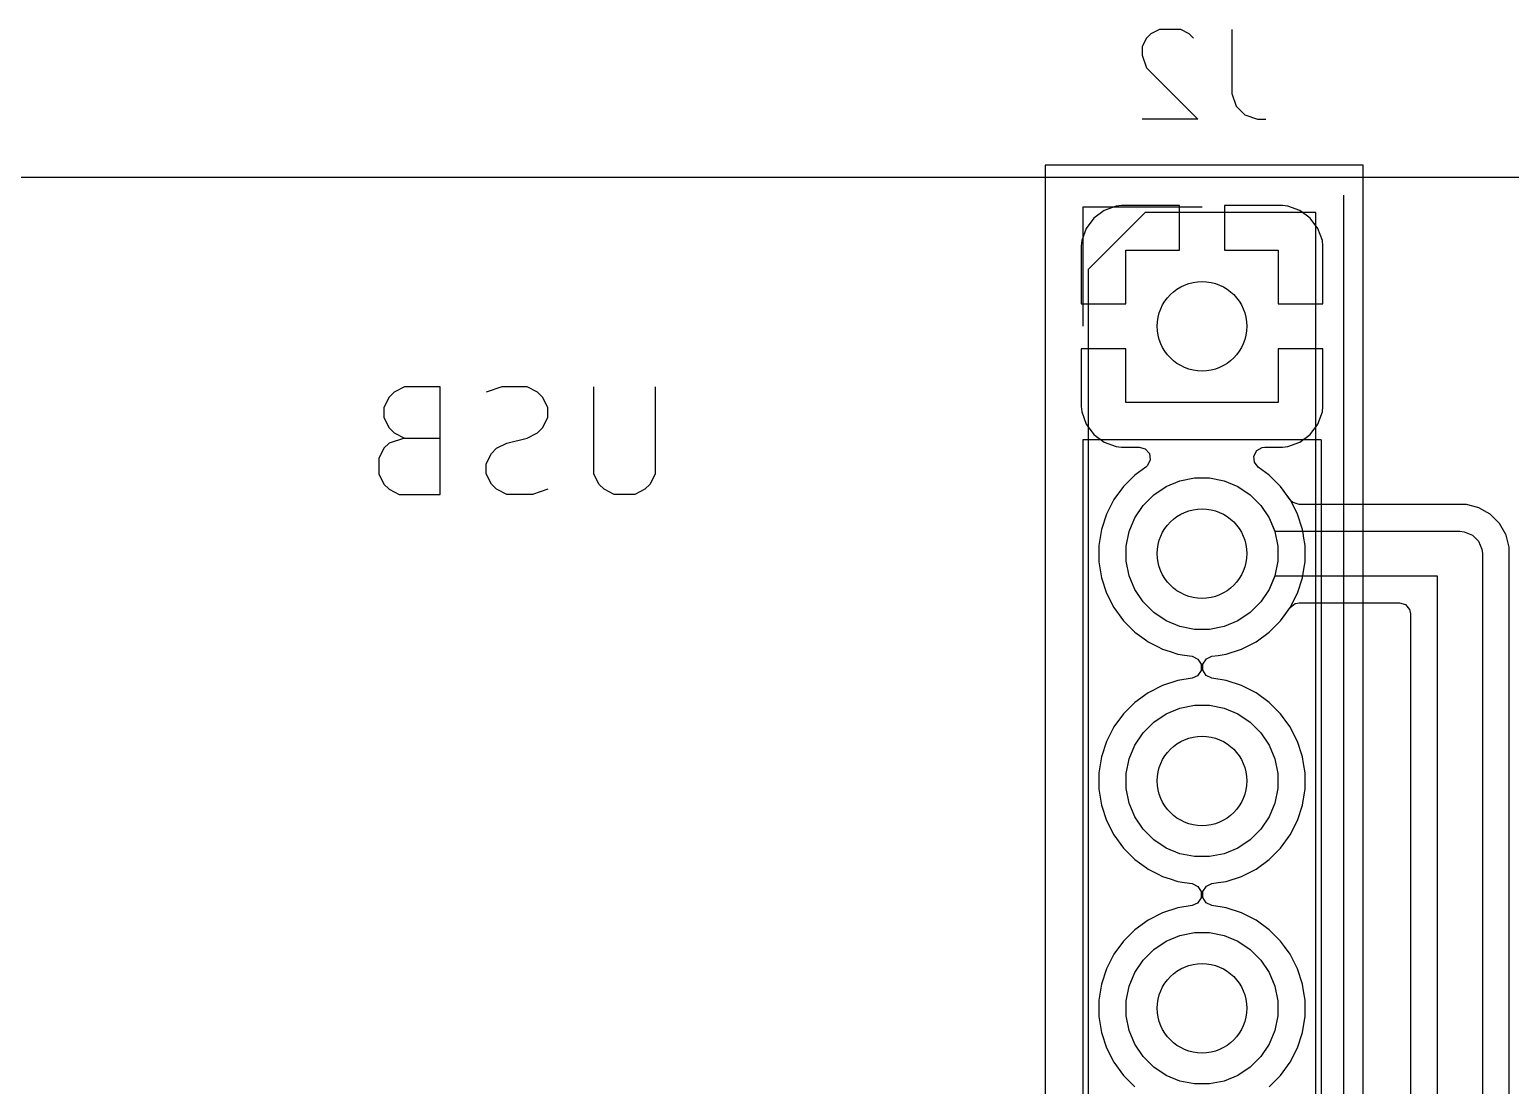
# Model space of a CAD drawing. Extents: x 0 to 96, y -64 to 1.6.
# Drawn here: x 42.53 to 59.06, y -10.15 to 1.65 of the extents above; entities that cross this region are included whole.
import ezdxf

# ---------------------------------------------------------------- set-up
doc = ezdxf.new("R2010")
doc.units = 0
for name, color, linetype in [('BLACK', 7, 'CONTINUOUS'), ('GRAY2', 8, 'CONTINUOUS'), ('LORANGE', 41, 'CONTINUOUS'), ('WHITE', 7, 'CONTINUOUS')]:
    doc.layers.add(name, color=color, linetype=linetype)

msp = doc.modelspace()

# ---------------------------------------------------------------- linework, layer by layer
at = {"layer": 'BLACK', "linetype": 'CONTINUOUS'}
for p, q in [((1.001527, 0), (94.998473, 0)), ((1.001527, 0), (94.998473, 0)), ((54.66262, -0.323403), (54.527913, -0.373645)), ((54.66262, -0.323403), (54.527913, -0.373645)), ((54.662627, -0.323401), (54.66262, -0.323403)), ((54.662627, -0.323401), (54.66262, -0.323403)), ((54.722155, -0.317), (54.662627, -0.323401)), ((54.722155, -0.317), (54.662627, -0.323401)), ((55.37, -0.317), (54.722155, -0.317)), ((55.37, -0.317), (54.722155, -0.317)), ((55.37, -0.817), (55.37, -0.317)), ((55.37, -0.817), (55.37, -0.317)), ((56.517844, -0.317), (55.87, -0.317)), ((55.87, -0.317), (55.87, -0.817)), ((56.517844, -0.317), (55.87, -0.317)), ((55.87, -0.317), (55.87, -0.817)), ((56.577372, -0.323401), (56.517844, -0.317)), ((56.577372, -0.323401), (56.517844, -0.317)), ((56.577379, -0.323403), (56.577372, -0.323401)), ((56.577379, -0.323403), (56.577372, -0.323401)), ((56.712086, -0.373645), (56.577379, -0.323403)), ((56.712086, -0.373645), (56.577379, -0.323403)), ((54.412809, -0.459812), (54.326649, -0.574906)), ((54.412809, -0.459812), (54.326649, -0.574906)), ((54.412812, -0.459809), (54.412809, -0.459812)), ((54.412812, -0.459809), (54.412809, -0.459812)), ((54.527906, -0.373649), (54.412812, -0.459809)), ((54.527906, -0.373649), (54.412812, -0.459809)), ((54.527913, -0.373645), (54.527906, -0.373649)), ((54.527913, -0.373645), (54.527906, -0.373649)), ((56.712093, -0.373649), (56.712086, -0.373645)), ((56.712093, -0.373649), (56.712086, -0.373645)), ((56.827187, -0.459809), (56.712093, -0.373649)), ((56.827187, -0.459809), (56.712093, -0.373649)), ((56.82719, -0.459812), (56.827187, -0.459809)), ((56.82719, -0.459812), (56.827187, -0.459809)), ((56.91335, -0.574906), (56.82719, -0.459812)), ((56.91335, -0.574906), (56.82719, -0.459812)), ((54.326645, -0.574913), (54.276403, -0.70962)), ((54.326645, -0.574913), (54.276403, -0.70962)), ((54.326649, -0.574906), (54.326645, -0.574913)), ((54.326649, -0.574906), (54.326645, -0.574913)), ((56.913354, -0.574913), (56.91335, -0.574906)), ((56.913354, -0.574913), (56.91335, -0.574906)), ((56.963596, -0.70962), (56.913354, -0.574913)), ((56.963596, -0.70962), (56.913354, -0.574913)), ((54.276401, -0.709627), (54.27, -0.769155)), ((54.276401, -0.709627), (54.27, -0.769155)), ((54.27, -0.769155), (54.27, -1.417)), ((54.27, -0.769155), (54.27, -1.417)), ((54.276403, -0.70962), (54.276401, -0.709627)), ((54.276403, -0.70962), (54.276401, -0.709627)), ((54.77, -1.417), (54.77, -0.817)), ((54.77, -0.817), (55.37, -0.817)), ((54.77, -1.417), (54.77, -0.817)), ((54.77, -0.817), (55.37, -0.817)), ((55.87, -0.817), (56.47, -0.817)), ((55.87, -0.817), (56.47, -0.817)), ((56.47, -0.817), (56.47, -1.417)), ((56.47, -0.817), (56.47, -1.417)), ((56.963598, -0.709627), (56.963596, -0.70962)), ((56.963598, -0.709627), (56.963596, -0.70962)), ((56.969999, -0.769155), (56.963598, -0.709627)), ((56.969999, -0.769155), (56.963598, -0.709627)), ((56.97, -0.769172), (56.969999, -0.769155)), ((56.97, -0.769172), (56.969999, -0.769155)), ((56.97, -1.417), (56.97, -0.769172)), ((56.97, -1.417), (56.97, -0.769172)), ((54.27, -1.417), (54.77, -1.417)), ((54.27, -1.417), (54.77, -1.417)), ((56.47, -1.417), (56.97, -1.417)), ((56.47, -1.417), (56.97, -1.417)), ((54.77, -1.917), (54.27, -1.917)), ((54.27, -1.917), (54.27, -2.564844)), ((54.77, -1.917), (54.27, -1.917)), ((54.27, -1.917), (54.27, -2.564844)), ((54.77, -2.517), (54.77, -1.917)), ((54.77, -2.517), (54.77, -1.917)), ((56.97, -1.917), (56.47, -1.917)), ((56.47, -1.917), (56.47, -2.517)), ((56.97, -1.917), (56.47, -1.917)), ((56.47, -1.917), (56.47, -2.517)), ((56.97, -2.564827), (56.97, -1.917)), ((56.97, -2.564827), (56.97, -1.917)), ((54.27, -2.564844), (54.276401, -2.624372)), ((54.27, -2.564844), (54.276401, -2.624372)), ((54.276401, -2.624372), (54.276403, -2.624379)), ((54.276401, -2.624372), (54.276403, -2.624379)), ((54.276403, -2.624379), (54.326645, -2.759086)), ((54.276403, -2.624379), (54.326645, -2.759086)), ((56.47, -2.517), (54.77, -2.517)), ((56.47, -2.517), (54.77, -2.517)), ((56.913354, -2.759086), (56.963596, -2.624379)), ((56.913354, -2.759086), (56.963596, -2.624379)), ((56.963596, -2.624379), (56.963598, -2.624372)), ((56.963596, -2.624379), (56.963598, -2.624372)), ((56.963598, -2.624372), (56.969999, -2.564844)), ((56.963598, -2.624372), (56.969999, -2.564844)), ((56.969999, -2.564844), (56.97, -2.564827)), ((56.969999, -2.564844), (56.97, -2.564827)), ((54.326645, -2.759086), (54.326649, -2.759093)), ((54.326645, -2.759086), (54.326649, -2.759093)), ((54.326649, -2.759093), (54.412809, -2.874187)), ((54.326649, -2.759093), (54.412809, -2.874187)), ((56.82719, -2.874187), (56.91335, -2.759093)), ((56.82719, -2.874187), (56.91335, -2.759093)), ((56.91335, -2.759093), (56.913354, -2.759086)), ((56.91335, -2.759093), (56.913354, -2.759086)), ((54.412809, -2.874187), (54.412812, -2.87419)), ((54.412809, -2.874187), (54.412812, -2.87419)), ((54.412812, -2.87419), (54.527906, -2.96035)), ((54.412812, -2.87419), (54.527906, -2.96035)), ((54.527906, -2.96035), (54.527913, -2.960354)), ((54.527906, -2.96035), (54.527913, -2.960354)), ((54.527913, -2.960354), (54.66262, -3.010596)), ((54.527913, -2.960354), (54.66262, -3.010596)), ((56.577379, -3.010596), (56.712086, -2.960354)), ((56.577379, -3.010596), (56.712086, -2.960354)), ((56.712086, -2.960354), (56.712093, -2.96035)), ((56.712086, -2.960354), (56.712093, -2.96035)), ((56.712093, -2.96035), (56.827187, -2.87419)), ((56.712093, -2.96035), (56.827187, -2.87419)), ((56.827187, -2.87419), (56.82719, -2.874187)), ((56.827187, -2.87419), (56.82719, -2.874187)), ((54.66262, -3.010596), (54.662627, -3.010598)), ((54.66262, -3.010596), (54.662627, -3.010598)), ((54.662627, -3.010598), (54.722155, -3.016999)), ((54.662627, -3.010598), (54.722155, -3.016999)), ((54.722155, -3.016999), (54.722172, -3.017)), ((54.722155, -3.016999), (54.722172, -3.017)), ((54.722172, -3.017), (54.918913, -3.017)), ((54.722172, -3.017), (54.918913, -3.017)), ((54.918913, -3.017), (54.985952, -3.036685)), ((54.918913, -3.017), (54.985952, -3.036685)), ((54.985952, -3.036685), (55.031707, -3.089489)), ((54.985952, -3.036685), (55.031707, -3.089489)), ((55.031707, -3.089489), (55.041651, -3.158647)), ((55.031707, -3.089489), (55.041651, -3.158647)), ((56.199557, -3.116375), (56.232162, -3.05458)), ((56.199557, -3.116375), (56.232162, -3.05458)), ((56.205536, -3.185989), (56.199557, -3.116375)), ((56.205536, -3.185989), (56.199557, -3.116375)), ((56.232162, -3.05458), (56.293001, -3.020223)), ((56.232162, -3.05458), (56.293001, -3.020223)), ((56.293001, -3.020223), (56.321087, -3.017)), ((56.293001, -3.020223), (56.321087, -3.017)), ((56.321087, -3.017), (56.517828, -3.017)), ((56.321087, -3.017), (56.517828, -3.017)), ((56.517828, -3.017), (56.517844, -3.016999)), ((56.517828, -3.017), (56.517844, -3.016999)), ((56.517844, -3.016999), (56.577372, -3.010598)), ((56.517844, -3.016999), (56.577372, -3.010598)), ((56.577372, -3.010598), (56.577379, -3.010596)), ((56.577372, -3.010598), (56.577379, -3.010596)), ((54.991798, -3.241318), (54.870504, -3.329441)), ((54.991798, -3.241318), (54.870504, -3.329441)), ((55.012626, -3.222203), (54.991798, -3.241318)), ((55.012626, -3.222203), (54.991798, -3.241318)), ((55.041651, -3.158647), (55.012626, -3.222203)), ((55.041651, -3.158647), (55.012626, -3.222203)), ((56.248202, -3.241318), (56.205536, -3.185989)), ((56.248202, -3.241318), (56.205536, -3.185989)), ((56.369495, -3.329441), (56.248202, -3.241318)), ((56.369495, -3.329441), (56.248202, -3.241318)), ((54.742441, -3.457505), (54.636006, -3.604002)), ((54.742441, -3.457505), (54.636006, -3.604002)), ((54.742445, -3.4575), (54.742441, -3.457505)), ((54.742445, -3.4575), (54.742441, -3.457505)), ((54.870504, -3.329441), (54.742445, -3.4575)), ((54.870504, -3.329441), (54.742445, -3.4575)), ((55.080766, -3.549941), (55.219313, -3.457367)), ((55.080766, -3.549941), (55.219313, -3.457367)), ((55.219313, -3.457367), (55.373258, -3.393601)), ((55.219313, -3.457367), (55.373258, -3.393601)), ((55.373258, -3.393601), (55.536685, -3.361093)), ((55.373258, -3.393601), (55.536685, -3.361093)), ((55.536685, -3.361093), (55.703315, -3.361093)), ((55.536685, -3.361093), (55.703315, -3.361093)), ((55.703315, -3.361093), (55.866742, -3.393601)), ((55.703315, -3.361093), (55.866742, -3.393601)), ((55.866742, -3.393601), (56.020687, -3.457367)), ((55.866742, -3.393601), (56.020687, -3.457367)), ((56.020687, -3.457367), (56.159234, -3.549941)), ((56.020687, -3.457367), (56.159234, -3.549941)), ((56.497554, -3.4575), (56.369495, -3.329441)), ((56.497554, -3.4575), (56.369495, -3.329441)), ((56.497558, -3.457505), (56.497554, -3.4575)), ((56.497558, -3.457505), (56.497554, -3.4575)), ((56.590396, -3.585287), (56.497558, -3.457505)), ((56.604999, -3.605385), (56.497558, -3.457505)), ((54.636006, -3.604002), (54.553788, -3.76536)), ((54.636006, -3.604002), (54.553788, -3.76536)), ((54.962941, -3.667766), (55.080766, -3.549941)), ((54.962941, -3.667766), (55.080766, -3.549941)), ((56.159234, -3.549941), (56.277059, -3.667766)), ((56.159234, -3.549941), (56.277059, -3.667766)), ((56.603996, -3.604006), (56.590396, -3.585287)), ((56.647192, -3.688782), (56.603996, -3.604006)), ((56.638278, -3.636815), (56.604999, -3.605385)), ((56.705317, -3.6565), (56.638278, -3.636815)), ((54.553787, -3.765363), (54.497829, -3.937589)), ((54.553787, -3.765363), (54.497829, -3.937589)), ((54.553788, -3.76536), (54.553787, -3.765363)), ((54.553788, -3.76536), (54.553787, -3.765363)), ((54.870367, -3.806313), (54.962941, -3.667766)), ((54.870367, -3.806313), (54.962941, -3.667766)), ((56.277059, -3.667766), (56.369633, -3.806313)), ((56.277059, -3.667766), (56.369633, -3.806313)), ((56.686211, -3.76536), (56.647192, -3.688782)), ((56.686211, -3.765361), (56.686211, -3.76536)), ((56.742171, -3.937591), (56.686211, -3.765361)), ((58.572472, -3.6565), (56.705317, -3.6565)), ((58.572475, -3.6565), (58.572472, -3.6565)), ((58.701006, -3.69094), (58.572475, -3.6565)), ((58.712489, -3.694017), (58.701006, -3.69094)), ((58.838011, -3.766488), (58.712488, -3.694017)), ((58.712488, -3.694017), (58.712489, -3.694017)), ((58.838013, -3.76649), (58.838011, -3.766488)), ((58.838015, -3.766491), (58.838013, -3.76649)), ((58.940509, -3.868985), (58.838015, -3.766491)), ((54.497829, -3.937589), (54.4695, -4.116448)), ((54.497829, -3.937589), (54.4695, -4.116448)), ((54.774093, -4.123685), (54.806601, -3.960258)), ((54.774093, -4.123685), (54.806601, -3.960258)), ((54.806601, -3.960258), (54.870367, -3.806313)), ((54.806601, -3.960258), (54.870367, -3.806313)), ((56.369633, -3.806313), (56.433399, -3.960258)), ((56.369633, -3.806313), (56.432049, -3.957)), ((56.432049, -3.957), (58.5, -3.957)), ((56.433399, -3.960258), (56.465907, -4.123685)), ((56.752056, -4), (56.742171, -3.937591)), ((58.5, -3.957), (58.548773, -3.961804)), ((58.548773, -3.961804), (58.638893, -3.999133)), ((59.012984, -3.994515), (58.940509, -3.868985)), ((54.4695, -4.116448), (54.4695, -4.297551)), ((54.4695, -4.116448), (54.4695, -4.297551)), ((54.774093, -4.290315), (54.774093, -4.123685)), ((54.774093, -4.290315), (54.774093, -4.123685)), ((56.465907, -4.123685), (56.465907, -4.290315)), ((56.754163, -4.013306), (56.752056, -4)), ((56.754163, -4.013307), (56.754163, -4.013306)), ((56.7705, -4.116449), (56.754163, -4.013307)), ((56.7705, -4.297551), (56.7705, -4.116449)), ((58.638893, -3.999133), (58.707867, -4.068107)), ((58.707867, -4.068107), (58.745196, -4.158227)), ((59.014454, -4), (59.012984, -3.994515)), ((59.0505, -4.134525), (59.014454, -4)), ((54.4695, -4.297551), (54.497829, -4.47641)), ((54.4695, -4.297551), (54.497829, -4.47641)), ((54.806601, -4.453742), (54.774093, -4.290315)), ((54.806601, -4.453742), (54.774093, -4.290315)), ((56.465907, -4.290315), (56.433399, -4.453742)), ((56.757373, -4.380426), (56.7705, -4.297551)), ((58.745196, -4.158227), (58.75, -4.207)), ((58.75, -4.207), (58.75, -40.6)), ((59.0505, -32), (59.0505, -4.134525)), ((54.870367, -4.607687), (54.806601, -4.453742)), ((54.870367, -4.607687), (54.806601, -4.453742)), ((56.433399, -4.453742), (56.369633, -4.607687)), ((56.432049, -4.457), (56.369633, -4.607687)), ((58.25, -4.457), (56.432049, -4.457)), ((56.742171, -4.476409), (56.757373, -4.380426)), ((58.25, -40.35), (58.25, -4.457)), ((54.497829, -4.47641), (54.553787, -4.648636)), ((54.497829, -4.47641), (54.553787, -4.648636)), ((54.962941, -4.746234), (54.870367, -4.607687)), ((54.962941, -4.746234), (54.870367, -4.607687)), ((56.369633, -4.607687), (56.277059, -4.746234)), ((56.369633, -4.607687), (56.277059, -4.746234)), ((56.686211, -4.648639), (56.742171, -4.476409)), ((54.553787, -4.648636), (54.553788, -4.648639)), ((54.553787, -4.648636), (54.553788, -4.648639)), ((54.553788, -4.648639), (54.636006, -4.809997)), ((54.553788, -4.648639), (54.603516, -4.746233)), ((54.603516, -4.746233), (54.635301, -4.808615)), ((55.080766, -4.864059), (54.962941, -4.746234)), ((55.080766, -4.864059), (54.962941, -4.746234)), ((56.277059, -4.746234), (56.159234, -4.864059)), ((56.277059, -4.746234), (56.159234, -4.864059)), ((56.603996, -4.809994), (56.686211, -4.648639)), ((56.604999, -4.808615), (56.660329, -4.765949)), ((56.660329, -4.765949), (56.705317, -4.7575)), ((56.705317, -4.7575), (57.8255, -4.7575)), ((57.8255, -4.7575), (57.892539, -4.777185)), ((57.892539, -4.777185), (57.938294, -4.829989)), ((54.635301, -4.808615), (54.636006, -4.809997)), ((54.636006, -4.809997), (54.742441, -4.956494)), ((54.636006, -4.809997), (54.742441, -4.956494)), ((54.742441, -4.956494), (54.742445, -4.956499)), ((54.742441, -4.956494), (54.742445, -4.956499)), ((54.742445, -4.956499), (54.8705, -5.084554)), ((54.742445, -4.956499), (54.8705, -5.084554)), ((55.219313, -4.956633), (55.080766, -4.864059)), ((55.219313, -4.956633), (55.080766, -4.864059)), ((55.373258, -5.020399), (55.219313, -4.956633)), ((55.373258, -5.020399), (55.219313, -4.956633)), ((56.020687, -4.956633), (55.866742, -5.020399)), ((56.020687, -4.956633), (55.866742, -5.020399)), ((56.159234, -4.864059), (56.020687, -4.956633)), ((56.159234, -4.864059), (56.020687, -4.956633)), ((56.369501, -5.084553), (56.497553, -4.956501)), ((56.369501, -5.084553), (56.497553, -4.956501)), ((56.497553, -4.956501), (56.603996, -4.809994)), ((56.497553, -4.956501), (56.528032, -4.91455)), ((56.528032, -4.91455), (56.604999, -4.808615)), ((57.938294, -4.829989), (57.9495, -4.8815)), ((57.9495, -4.8815), (57.9495, -39.9255)), ((54.8705, -5.084554), (54.870505, -5.084558)), ((54.8705, -5.084554), (54.870505, -5.084558)), ((54.870505, -5.084558), (54.998287, -5.177396)), ((54.870505, -5.084558), (54.998287, -5.177396)), ((55.536685, -5.052907), (55.373258, -5.020399)), ((55.536685, -5.052907), (55.373258, -5.020399)), ((55.703315, -5.052907), (55.536685, -5.052907)), ((55.703315, -5.052907), (55.536685, -5.052907)), ((55.866742, -5.020399), (55.703315, -5.052907)), ((55.866742, -5.020399), (55.703315, -5.052907)), ((56.222994, -5.190996), (56.369501, -5.084553)), ((56.222994, -5.190996), (56.369501, -5.084553)), ((54.998287, -5.177396), (55.017006, -5.190996)), ((54.998287, -5.177396), (55.017006, -5.190996)), ((55.017006, -5.190996), (55.122484, -5.24474)), ((55.017006, -5.190996), (55.122484, -5.24474)), ((55.122484, -5.24474), (55.17836, -5.273211)), ((55.122484, -5.24474), (55.17836, -5.273211)), ((55.17836, -5.273211), (55.178363, -5.273212)), ((55.17836, -5.273211), (55.178363, -5.273212)), ((55.178363, -5.273212), (55.264476, -5.301191)), ((55.178363, -5.273212), (55.264476, -5.301191)), ((55.889409, -5.329171), (56.061639, -5.273211)), ((55.889409, -5.329171), (56.061639, -5.273211)), ((56.061639, -5.273211), (56.222994, -5.190996)), ((56.061639, -5.273211), (56.222994, -5.190996)), ((55.264476, -5.301191), (55.350591, -5.329171)), ((55.264476, -5.301191), (55.350591, -5.329171)), ((55.350591, -5.329171), (55.423639, -5.34074)), ((55.350591, -5.329171), (55.423639, -5.34074)), ((55.423639, -5.34074), (55.510678, -5.354527)), ((55.423639, -5.34074), (55.510678, -5.354527)), ((55.510678, -5.354527), (55.573813, -5.384456)), ((55.510678, -5.354527), (55.573813, -5.384456)), ((55.573813, -5.384456), (55.610744, -5.443768)), ((55.573813, -5.384456), (55.610744, -5.443768)), ((55.610744, -5.443768), (55.609746, -5.513631)), ((55.610744, -5.443768), (55.609746, -5.513631)), ((55.629255, -5.510232), (55.630253, -5.44037)), ((55.629255, -5.510232), (55.630253, -5.44037)), ((55.630253, -5.44037), (55.668863, -5.382137)), ((55.630253, -5.44037), (55.668863, -5.382137)), ((55.668863, -5.382137), (55.729321, -5.354527)), ((55.668863, -5.382137), (55.729321, -5.354527)), ((55.729321, -5.354527), (55.799425, -5.343422)), ((55.729321, -5.354527), (55.799425, -5.343422)), ((55.799425, -5.343422), (55.889409, -5.329171)), ((55.799425, -5.343422), (55.889409, -5.329171)), ((55.510678, -5.599473), (55.350589, -5.624829)), ((55.510678, -5.599473), (55.350589, -5.624829)), ((55.571136, -5.571863), (55.510678, -5.599473)), ((55.571136, -5.571863), (55.510678, -5.599473)), ((55.609746, -5.513631), (55.571136, -5.571863)), ((55.609746, -5.513631), (55.571136, -5.571863)), ((55.666186, -5.569544), (55.629255, -5.510232)), ((55.666186, -5.569544), (55.629255, -5.510232)), ((55.729321, -5.599473), (55.666186, -5.569544)), ((55.729321, -5.599473), (55.666186, -5.569544)), ((55.88941, -5.624829), (55.729321, -5.599473)), ((55.88941, -5.624829), (55.729321, -5.599473)), ((55.017002, -5.763006), (54.870505, -5.869441)), ((55.017002, -5.763006), (54.870505, -5.869441)), ((55.17836, -5.680788), (55.017002, -5.763006)), ((55.17836, -5.680788), (55.017002, -5.763006)), ((55.178363, -5.680787), (55.17836, -5.680788)), ((55.178363, -5.680787), (55.17836, -5.680788)), ((55.350589, -5.624829), (55.178363, -5.680787)), ((55.350589, -5.624829), (55.178363, -5.680787)), ((56.061636, -5.680787), (55.88941, -5.624829)), ((56.061636, -5.680787), (55.88941, -5.624829)), ((56.061639, -5.680788), (56.061636, -5.680787)), ((56.061639, -5.680788), (56.061636, -5.680787)), ((56.1713, -5.736664), (56.061639, -5.680788)), ((56.1713, -5.736664), (56.061639, -5.680788)), ((56.222994, -5.763004), (56.1713, -5.736664)), ((56.222994, -5.763004), (56.1713, -5.736664)), ((56.222996, -5.763005), (56.222994, -5.763004)), ((56.222996, -5.763005), (56.222994, -5.763004)), ((56.222997, -5.763006), (56.222996, -5.763005)), ((56.222997, -5.763006), (56.222996, -5.763005)), ((56.369494, -5.869441), (56.222997, -5.763006)), ((56.369494, -5.869441), (56.222997, -5.763006)), ((54.8705, -5.869445), (54.742445, -5.9975)), ((54.8705, -5.869445), (54.742445, -5.9975)), ((54.870505, -5.869441), (54.8705, -5.869445)), ((54.870505, -5.869441), (54.8705, -5.869445)), ((55.219313, -5.997367), (55.373258, -5.933601)), ((55.219313, -5.997367), (55.373258, -5.933601)), ((55.373258, -5.933601), (55.536685, -5.901093)), ((55.373258, -5.933601), (55.536685, -5.901093)), ((55.536685, -5.901093), (55.703315, -5.901093)), ((55.536685, -5.901093), (55.703315, -5.901093)), ((55.703315, -5.901093), (55.866742, -5.933601)), ((55.703315, -5.901093), (55.866742, -5.933601)), ((55.866742, -5.933601), (56.020687, -5.997367)), ((55.866742, -5.933601), (56.020687, -5.997367)), ((56.369499, -5.869445), (56.369494, -5.869441)), ((56.369499, -5.869445), (56.369494, -5.869441)), ((56.497554, -5.9975), (56.369499, -5.869445)), ((56.497554, -5.9975), (56.369499, -5.869445)), ((54.742441, -5.997505), (54.636006, -6.144002)), ((54.742441, -5.997505), (54.636006, -6.144002)), ((54.742445, -5.9975), (54.742441, -5.997505)), ((54.742445, -5.9975), (54.742441, -5.997505)), ((54.962941, -6.207766), (55.080766, -6.089941)), ((54.962941, -6.207766), (55.080766, -6.089941)), ((55.080766, -6.089941), (55.219313, -5.997367)), ((55.080766, -6.089941), (55.219313, -5.997367)), ((56.020687, -5.997367), (56.159234, -6.089941)), ((56.020687, -5.997367), (56.159234, -6.089941)), ((56.159234, -6.089941), (56.277059, -6.207766)), ((56.159234, -6.089941), (56.277059, -6.207766)), ((56.497558, -5.997505), (56.497554, -5.9975)), ((56.497558, -5.997505), (56.497554, -5.9975)), ((56.590396, -6.125287), (56.497558, -5.997505)), ((56.590396, -6.125287), (56.497558, -5.997505)), ((54.636006, -6.144002), (54.553788, -6.30536)), ((54.636006, -6.144002), (54.553788, -6.30536)), ((54.870367, -6.346313), (54.962941, -6.207766)), ((54.870367, -6.346313), (54.962941, -6.207766)), ((56.277059, -6.207766), (56.369633, -6.346313)), ((56.277059, -6.207766), (56.369633, -6.346313)), ((56.603996, -6.144006), (56.590396, -6.125287)), ((56.603996, -6.144006), (56.590396, -6.125287)), ((56.65774, -6.249484), (56.603996, -6.144006)), ((56.65774, -6.249484), (56.603996, -6.144006)), ((56.686211, -6.30536), (56.65774, -6.249484)), ((56.686211, -6.30536), (56.65774, -6.249484)), ((54.553787, -6.305363), (54.497829, -6.477589)), ((54.553787, -6.305363), (54.497829, -6.477589)), ((54.553788, -6.30536), (54.553787, -6.305363)), ((54.553788, -6.30536), (54.553787, -6.305363)), ((54.806601, -6.500258), (54.870367, -6.346313)), ((54.806601, -6.500258), (54.870367, -6.346313)), ((56.369633, -6.346313), (56.433399, -6.500258)), ((56.369633, -6.346313), (56.433399, -6.500258)), ((56.686211, -6.305361), (56.686211, -6.30536)), ((56.686211, -6.305361), (56.686211, -6.30536)), ((56.742171, -6.477591), (56.686211, -6.305361)), ((56.742171, -6.477591), (56.686211, -6.305361)), ((54.497829, -6.477589), (54.4695, -6.656448)), ((54.497829, -6.477589), (54.4695, -6.656448)), ((54.774093, -6.663685), (54.806601, -6.500258)), ((54.774093, -6.663685), (54.806601, -6.500258)), ((56.433399, -6.500258), (56.465907, -6.663685)), ((56.433399, -6.500258), (56.465907, -6.663685)), ((56.754019, -6.552397), (56.742171, -6.477591)), ((56.754019, -6.552397), (56.742171, -6.477591)), ((56.7705, -6.656448), (56.754019, -6.552397)), ((56.7705, -6.656448), (56.754019, -6.552397)), ((54.4695, -6.656448), (54.4695, -6.837551)), ((54.4695, -6.656448), (54.4695, -6.837551)), ((54.774093, -6.830315), (54.774093, -6.663685)), ((54.774093, -6.830315), (54.774093, -6.663685)), ((56.465907, -6.663685), (56.465907, -6.830315)), ((56.465907, -6.663685), (56.465907, -6.830315)), ((56.7705, -6.837551), (56.7705, -6.656448)), ((56.7705, -6.837551), (56.7705, -6.656448)), ((54.4695, -6.837551), (54.497829, -7.01641)), ((54.4695, -6.837551), (54.497829, -7.01641)), ((54.806601, -6.993742), (54.774093, -6.830315)), ((54.806601, -6.993742), (54.774093, -6.830315)), ((56.465907, -6.830315), (56.433399, -6.993742)), ((56.465907, -6.830315), (56.433399, -6.993742)), ((56.742171, -7.016409), (56.756765, -6.924259)), ((56.742171, -7.016409), (56.756765, -6.924259)), ((56.756765, -6.924259), (56.7705, -6.837551)), ((56.756765, -6.924259), (56.7705, -6.837551)), ((54.497829, -7.01641), (54.553787, -7.188636)), ((54.497829, -7.01641), (54.553787, -7.188636)), ((54.870367, -7.147687), (54.806601, -6.993742)), ((54.870367, -7.147687), (54.806601, -6.993742)), ((56.433399, -6.993742), (56.369633, -7.147687)), ((56.433399, -6.993742), (56.369633, -7.147687)), ((56.686211, -7.188639), (56.742171, -7.016409)), ((56.686211, -7.188639), (56.742171, -7.016409)), ((54.553787, -7.188636), (54.553788, -7.188639)), ((54.553787, -7.188636), (54.553788, -7.188639)), ((54.553788, -7.188639), (54.636006, -7.349997)), ((54.553788, -7.188639), (54.636006, -7.349997)), ((54.962941, -7.286234), (54.870367, -7.147687)), ((54.962941, -7.286234), (54.870367, -7.147687)), ((56.369633, -7.147687), (56.277059, -7.286234)), ((56.369633, -7.147687), (56.277059, -7.286234)), ((56.603996, -7.349994), (56.686211, -7.188639)), ((56.603996, -7.349994), (56.686211, -7.188639)), ((54.636006, -7.349997), (54.742441, -7.496494)), ((54.636006, -7.349997), (54.742441, -7.496494)), ((55.080766, -7.404059), (54.962941, -7.286234)), ((55.080766, -7.404059), (54.962941, -7.286234)), ((55.219313, -7.496633), (55.080766, -7.404059)), ((55.219313, -7.496633), (55.080766, -7.404059)), ((56.159234, -7.404059), (56.020687, -7.496633)), ((56.159234, -7.404059), (56.020687, -7.496633)), ((56.277059, -7.286234), (56.159234, -7.404059)), ((56.277059, -7.286234), (56.159234, -7.404059)), ((56.497553, -7.496501), (56.603996, -7.349994)), ((56.497553, -7.496501), (56.603996, -7.349994)), ((54.742441, -7.496494), (54.742445, -7.496499)), ((54.742441, -7.496494), (54.742445, -7.496499)), ((54.742445, -7.496499), (54.8705, -7.624554)), ((54.742445, -7.496499), (54.8705, -7.624554)), ((55.373258, -7.560399), (55.219313, -7.496633)), ((55.373258, -7.560399), (55.219313, -7.496633)), ((55.536685, -7.592907), (55.373258, -7.560399)), ((55.536685, -7.592907), (55.373258, -7.560399)), ((55.703315, -7.592907), (55.536685, -7.592907)), ((55.703315, -7.592907), (55.536685, -7.592907)), ((55.866742, -7.560399), (55.703315, -7.592907)), ((55.866742, -7.560399), (55.703315, -7.592907)), ((56.020687, -7.496633), (55.866742, -7.560399)), ((56.020687, -7.496633), (55.866742, -7.560399)), ((56.369501, -7.624553), (56.497553, -7.496501)), ((56.369501, -7.624553), (56.497553, -7.496501)), ((54.8705, -7.624554), (54.870505, -7.624558)), ((54.8705, -7.624554), (54.870505, -7.624558)), ((54.870505, -7.624558), (54.998287, -7.717396)), ((54.870505, -7.624558), (54.998287, -7.717396)), ((54.998287, -7.717396), (55.017006, -7.730996)), ((54.998287, -7.717396), (55.017006, -7.730996)), ((55.017006, -7.730996), (55.122484, -7.78474)), ((55.017006, -7.730996), (55.122484, -7.78474)), ((56.061639, -7.813211), (56.222994, -7.730996)), ((56.061639, -7.813211), (56.222994, -7.730996)), ((56.222994, -7.730996), (56.369501, -7.624553)), ((56.222994, -7.730996), (56.369501, -7.624553)), ((55.122484, -7.78474), (55.17836, -7.813211)), ((55.122484, -7.78474), (55.17836, -7.813211)), ((55.17836, -7.813211), (55.178363, -7.813212)), ((55.17836, -7.813211), (55.178363, -7.813212)), ((55.178363, -7.813212), (55.264476, -7.841191)), ((55.178363, -7.813212), (55.264476, -7.841191)), ((55.264476, -7.841191), (55.350591, -7.869171)), ((55.264476, -7.841191), (55.350591, -7.869171)), ((55.350591, -7.869171), (55.423639, -7.88074)), ((55.350591, -7.869171), (55.423639, -7.88074)), ((55.423639, -7.88074), (55.510678, -7.894527)), ((55.423639, -7.88074), (55.510678, -7.894527)), ((55.510678, -7.894527), (55.573813, -7.924456)), ((55.510678, -7.894527), (55.573813, -7.924456)), ((55.573813, -7.924456), (55.610744, -7.983768)), ((55.573813, -7.924456), (55.610744, -7.983768)), ((55.630253, -7.98037), (55.668863, -7.922137)), ((55.630253, -7.98037), (55.668863, -7.922137)), ((55.668863, -7.922137), (55.729321, -7.894527)), ((55.668863, -7.922137), (55.729321, -7.894527)), ((55.729321, -7.894527), (55.799425, -7.883422)), ((55.729321, -7.894527), (55.799425, -7.883422)), ((55.799425, -7.883422), (55.889409, -7.869171)), ((55.799425, -7.883422), (55.889409, -7.869171)), ((55.889409, -7.869171), (56.061639, -7.813211)), ((55.889409, -7.869171), (56.061639, -7.813211)), ((55.609746, -8.053631), (55.571136, -8.111863)), ((55.609746, -8.053631), (55.571136, -8.111863)), ((55.610744, -7.983768), (55.609746, -8.053631)), ((55.610744, -7.983768), (55.609746, -8.053631)), ((55.629255, -8.050232), (55.630253, -7.98037)), ((55.629255, -8.050232), (55.630253, -7.98037)), ((55.666186, -8.109544), (55.629255, -8.050232)), ((55.666186, -8.109544), (55.629255, -8.050232)), ((55.17836, -8.220788), (55.017002, -8.303006)), ((55.17836, -8.220788), (55.017002, -8.303006)), ((55.178363, -8.220787), (55.17836, -8.220788)), ((55.178363, -8.220787), (55.17836, -8.220788)), ((55.350589, -8.164829), (55.178363, -8.220787)), ((55.350589, -8.164829), (55.178363, -8.220787)), ((55.510678, -8.139473), (55.350589, -8.164829)), ((55.510678, -8.139473), (55.350589, -8.164829)), ((55.571136, -8.111863), (55.510678, -8.139473)), ((55.571136, -8.111863), (55.510678, -8.139473)), ((55.729321, -8.139473), (55.666186, -8.109544)), ((55.729321, -8.139473), (55.666186, -8.109544)), ((55.88941, -8.164829), (55.729321, -8.139473)), ((55.88941, -8.164829), (55.729321, -8.139473)), ((56.061636, -8.220787), (55.88941, -8.164829)), ((56.061636, -8.220787), (55.88941, -8.164829)), ((56.061639, -8.220788), (56.061636, -8.220787)), ((56.061639, -8.220788), (56.061636, -8.220787)), ((56.1713, -8.276664), (56.061639, -8.220788)), ((56.1713, -8.276664), (56.061639, -8.220788)), ((54.8705, -8.409445), (54.742445, -8.5375)), ((54.8705, -8.409445), (54.742445, -8.5375)), ((54.870505, -8.409441), (54.8705, -8.409445)), ((54.870505, -8.409441), (54.8705, -8.409445)), ((55.017002, -8.303006), (54.870505, -8.409441)), ((55.017002, -8.303006), (54.870505, -8.409441)), ((56.222994, -8.303004), (56.1713, -8.276664)), ((56.222994, -8.303004), (56.1713, -8.276664)), ((56.222996, -8.303005), (56.222994, -8.303004)), ((56.222996, -8.303005), (56.222994, -8.303004)), ((56.222997, -8.303006), (56.222996, -8.303005)), ((56.222997, -8.303006), (56.222996, -8.303005)), ((56.369494, -8.409441), (56.222997, -8.303006)), ((56.369494, -8.409441), (56.222997, -8.303006)), ((56.369499, -8.409445), (56.369494, -8.409441)), ((56.369499, -8.409445), (56.369494, -8.409441)), ((56.497554, -8.5375), (56.369499, -8.409445)), ((56.497554, -8.5375), (56.369499, -8.409445)), ((54.742441, -8.537505), (54.636006, -8.684002)), ((54.742441, -8.537505), (54.636006, -8.684002)), ((54.742445, -8.5375), (54.742441, -8.537505)), ((54.742445, -8.5375), (54.742441, -8.537505)), ((55.080766, -8.629941), (55.219313, -8.537367)), ((55.080766, -8.629941), (55.219313, -8.537367)), ((55.219313, -8.537367), (55.373258, -8.473601)), ((55.219313, -8.537367), (55.373258, -8.473601)), ((55.373258, -8.473601), (55.536685, -8.441093)), ((55.373258, -8.473601), (55.536685, -8.441093)), ((55.536685, -8.441093), (55.703315, -8.441093)), ((55.536685, -8.441093), (55.703315, -8.441093)), ((55.703315, -8.441093), (55.866742, -8.473601)), ((55.703315, -8.441093), (55.866742, -8.473601)), ((55.866742, -8.473601), (56.020687, -8.537367)), ((55.866742, -8.473601), (56.020687, -8.537367)), ((56.020687, -8.537367), (56.159234, -8.629941)), ((56.020687, -8.537367), (56.159234, -8.629941)), ((56.497558, -8.537505), (56.497554, -8.5375)), ((56.497558, -8.537505), (56.497554, -8.5375)), ((56.541359, -8.597793), (56.497558, -8.537505)), ((56.541359, -8.597793), (56.497558, -8.537505)), ((54.636006, -8.684002), (54.553788, -8.84536)), ((54.636006, -8.684002), (54.553788, -8.84536)), ((54.870367, -8.886313), (54.962941, -8.747766)), ((54.870367, -8.886313), (54.962941, -8.747766)), ((54.962941, -8.747766), (55.080766, -8.629941)), ((54.962941, -8.747766), (55.080766, -8.629941)), ((56.159234, -8.629941), (56.277059, -8.747766)), ((56.159234, -8.629941), (56.277059, -8.747766)), ((56.277059, -8.747766), (56.369633, -8.886313)), ((56.277059, -8.747766), (56.369633, -8.886313)), ((56.603996, -8.684006), (56.541359, -8.597793)), ((56.603996, -8.684006), (56.541359, -8.597793)), ((56.652911, -8.780006), (56.603996, -8.684006)), ((56.652911, -8.780006), (56.603996, -8.684006)), ((54.553787, -8.845363), (54.497829, -9.017589)), ((54.553787, -8.845363), (54.497829, -9.017589)), ((54.553788, -8.84536), (54.553787, -8.845363)), ((54.553788, -8.84536), (54.553787, -8.845363)), ((54.806601, -9.040258), (54.870367, -8.886313)), ((54.806601, -9.040258), (54.870367, -8.886313)), ((56.369633, -8.886313), (56.433399, -9.040258)), ((56.369633, -8.886313), (56.433399, -9.040258)), ((56.686211, -8.84536), (56.652911, -8.780006)), ((56.686211, -8.84536), (56.652911, -8.780006)), ((56.686211, -8.845361), (56.686211, -8.84536)), ((56.686211, -8.845361), (56.686211, -8.84536)), ((56.742171, -9.017591), (56.686211, -8.845361)), ((56.742171, -9.017591), (56.686211, -8.845361)), ((54.497829, -9.017589), (54.4695, -9.196448)), ((54.497829, -9.017589), (54.4695, -9.196448)), ((54.774093, -9.203685), (54.806601, -9.040258)), ((54.774093, -9.203685), (54.806601, -9.040258)), ((56.433399, -9.040258), (56.465907, -9.203685)), ((56.433399, -9.040258), (56.465907, -9.203685)), ((56.754019, -9.092397), (56.742171, -9.017591)), ((56.754019, -9.092397), (56.742171, -9.017591)), ((56.7705, -9.196448), (56.754019, -9.092397)), ((56.7705, -9.196448), (56.754019, -9.092397)), ((54.4695, -9.196448), (54.4695, -9.377551)), ((54.4695, -9.196448), (54.4695, -9.377551)), ((54.774093, -9.370315), (54.774093, -9.203685)), ((54.774093, -9.370315), (54.774093, -9.203685)), ((56.465907, -9.203685), (56.465907, -9.370315)), ((56.465907, -9.203685), (56.465907, -9.370315)), ((56.7705, -9.377551), (56.7705, -9.196448)), ((56.7705, -9.377551), (56.7705, -9.196448)), ((54.4695, -9.377551), (54.497829, -9.55641)), ((54.4695, -9.377551), (54.497829, -9.55641)), ((54.806601, -9.533742), (54.774093, -9.370315)), ((54.806601, -9.533742), (54.774093, -9.370315)), ((56.465907, -9.370315), (56.433399, -9.533742)), ((56.465907, -9.370315), (56.433399, -9.533742)), ((56.756765, -9.464259), (56.7705, -9.377551)), ((56.756765, -9.464259), (56.7705, -9.377551)), ((54.497829, -9.55641), (54.553787, -9.728636)), ((54.497829, -9.55641), (54.553787, -9.728636)), ((54.870367, -9.687687), (54.806601, -9.533742)), ((54.870367, -9.687687), (54.806601, -9.533742)), ((56.433399, -9.533742), (56.369633, -9.687687)), ((56.433399, -9.533742), (56.369633, -9.687687)), ((56.686211, -9.728639), (56.742171, -9.556409)), ((56.686211, -9.728639), (56.742171, -9.556409)), ((56.742171, -9.556409), (56.756765, -9.464259)), ((56.742171, -9.556409), (56.756765, -9.464259)), ((54.553787, -9.728636), (54.553788, -9.728639)), ((54.553787, -9.728636), (54.553788, -9.728639)), ((54.553788, -9.728639), (54.636006, -9.889997)), ((54.553788, -9.728639), (54.636006, -9.889997)), ((54.962941, -9.826234), (54.870367, -9.687687)), ((54.962941, -9.826234), (54.870367, -9.687687)), ((56.369633, -9.687687), (56.277059, -9.826234)), ((56.369633, -9.687687), (56.277059, -9.826234)), ((56.603996, -9.889994), (56.686211, -9.728639)), ((56.603996, -9.889994), (56.686211, -9.728639)), ((54.636006, -9.889997), (54.742441, -10.036494)), ((54.636006, -9.889997), (54.742441, -10.036494)), ((55.080766, -9.944059), (54.962941, -9.826234)), ((55.080766, -9.944059), (54.962941, -9.826234)), ((56.277059, -9.826234), (56.159234, -9.944059)), ((56.277059, -9.826234), (56.159234, -9.944059)), ((56.497553, -10.036501), (56.603996, -9.889994)), ((56.497553, -10.036501), (56.603996, -9.889994)), ((54.742441, -10.036494), (54.742445, -10.036499)), ((54.742441, -10.036494), (54.742445, -10.036499)), ((54.742445, -10.036499), (54.8705, -10.164554)), ((54.742445, -10.036499), (54.8705, -10.164554)), ((55.219313, -10.036633), (55.080766, -9.944059)), ((55.219313, -10.036633), (55.080766, -9.944059)), ((55.373258, -10.100399), (55.219313, -10.036633)), ((55.373258, -10.100399), (55.219313, -10.036633)), ((56.020687, -10.036633), (55.866742, -10.100399)), ((56.020687, -10.036633), (55.866742, -10.100399)), ((56.159234, -9.944059), (56.020687, -10.036633)), ((56.159234, -9.944059), (56.020687, -10.036633)), ((56.369501, -10.164553), (56.497553, -10.036501)), ((56.369501, -10.164553), (56.497553, -10.036501)), ((55.536685, -10.132907), (55.373258, -10.100399)), ((55.536685, -10.132907), (55.373258, -10.100399)), ((55.703315, -10.132907), (55.536685, -10.132907)), ((55.703315, -10.132907), (55.536685, -10.132907)), ((55.866742, -10.100399), (55.703315, -10.132907)), ((55.866742, -10.100399), (55.703315, -10.132907))]:
    msp.add_line(p, q, dxfattribs=at)
at = {"layer": 'BLACK'}
for centre in [(55.62, -1.667), (55.62, -1.667), (55.62, -4.207), (55.62, -4.207), (55.62, -6.747), (55.62, -6.747), (55.62, -9.287), (55.62, -9.287)]:
    msp.add_circle(centre, 0.5, dxfattribs=at)
at = {"layer": 'GRAY2', "linetype": 'CONTINUOUS'}
for p, q in [((54.985, -0.397), (54.35, -1.032)), ((56.89, -0.397), (54.985, -0.397)), ((56.89, -35.957), (56.89, -0.397)), ((54.35, -1.032), (54.35, -35.957))]:
    msp.add_line(p, q, dxfattribs=at)
at = {"layer": 'LORANGE', "linetype": 'CONTINUOUS'}
for p, q in [((55.000952, 1.552942), (54.953333, 1.457704)), ((55.048571, 1.600561), (55.000952, 1.552942)), ((55.143809, 1.64818), (55.048571, 1.600561)), ((55.381904, 1.64818), (55.143809, 1.64818)), ((55.477142, 1.600561), (55.381904, 1.64818)), ((55.524761, 1.552942), (55.477142, 1.600561)), ((55.953333, 1.64818), (55.953333, 0.933895)), ((54.953333, 1.457704), (54.953333, 1.362466)), ((54.953333, 1.362466), (55.000952, 1.219609)), ((55.000952, 1.219609), (55.57238, 0.64818)), ((55.953333, 0.933895), (56.000952, 0.791038)), ((56.000952, 0.791038), (56.09619, 0.6958)), ((56.09619, 0.6958), (56.239047, 0.64818)), ((55.57238, 0.64818), (54.953333, 0.64818)), ((56.239047, 0.64818), (56.334285, 0.64818)), ((57.2, -0.2), (57.2, -42.1)), ((54.29, -0.337), (54.29, -1.667)), ((55.62, -0.337), (54.29, -0.337)), ((46.542857, -2.459028), (46.485714, -2.573314)), ((46.6, -2.401885), (46.542857, -2.459028)), ((46.714285, -2.344742), (46.6, -2.401885)), ((47.114285, -2.344742), (46.714285, -2.344742)), ((47.114285, -3.544742), (47.114285, -2.344742)), ((47.799999, -2.344742), (47.628571, -2.401885)), ((48.085714, -2.344742), (47.799999, -2.344742)), ((48.199999, -2.401885), (48.085714, -2.344742)), ((48.257142, -2.459028), (48.199999, -2.401885)), ((48.314285, -2.573314), (48.257142, -2.459028)), ((48.828571, -3.316171), (48.828571, -2.344742)), ((49.514285, -2.344742), (49.514285, -3.316171)), ((46.485714, -2.573314), (46.485714, -2.6876)), ((48.314285, -2.6876), (48.314285, -2.573314)), ((46.485714, -2.6876), (46.542857, -2.801885)), ((46.542857, -2.801885), (46.6, -2.859028)), ((48.199999, -2.859028), (48.257142, -2.801885)), ((48.257142, -2.801885), (48.314285, -2.6876)), ((46.542857, -2.973314), (46.485714, -3.030457)), ((46.714285, -2.916171), (46.542857, -2.973314)), ((46.6, -2.859028), (46.714285, -2.916171)), ((46.714285, -2.916171), (47.114285, -2.916171)), ((47.742857, -3.030457), (47.857142, -2.973314)), ((47.857142, -2.973314), (48.085714, -2.916171)), ((48.085714, -2.916171), (48.199999, -2.859028)), ((54.29, -2.937), (54.29, -36.017)), ((56.95, -2.937), (54.29, -2.937)), ((56.95, -2.937), (56.95, -36.017)), ((46.485714, -3.030457), (46.428571, -3.144742)), ((47.628571, -3.201885), (47.685714, -3.0876)), ((47.685714, -3.0876), (47.742857, -3.030457)), ((46.428571, -3.144742), (46.428571, -3.316171)), ((47.628571, -3.316171), (47.628571, -3.201885)), ((46.428571, -3.316171), (46.485714, -3.430457)), ((46.485714, -3.430457), (46.542857, -3.4876)), ((47.685714, -3.430457), (47.628571, -3.316171)), ((47.742857, -3.4876), (47.685714, -3.430457)), ((48.885714, -3.430457), (48.828571, -3.316171)), ((48.942857, -3.4876), (48.885714, -3.430457)), ((49.457142, -3.430457), (49.4, -3.4876)), ((49.514285, -3.316171), (49.457142, -3.430457)), ((46.542857, -3.4876), (46.657142, -3.544742)), ((46.657142, -3.544742), (47.114285, -3.544742)), ((47.857142, -3.544742), (47.742857, -3.4876)), ((48.142857, -3.544742), (47.857142, -3.544742)), ((48.314285, -3.4876), (48.142857, -3.544742)), ((49.057142, -3.544742), (48.942857, -3.4876)), ((49.285714, -3.544742), (49.057142, -3.544742)), ((49.4, -3.4876), (49.285714, -3.544742))]:
    msp.add_line(p, q, dxfattribs=at)
at = {"layer": 'WHITE', "linetype": 'CONTINUOUS'}
for p, q in [((1, 0), (95, 0)), ((53.87, 0.133), (53.87, -36.467)), ((57.42, 0.133), (53.87, 0.133)), ((57.42, -36.467), (57.42, 0.133))]:
    msp.add_line(p, q, dxfattribs=at)
at = {"layer": 'WHITE'}
for centre in [(55.62, -1.667), (55.62, -4.207), (55.62, -6.747), (55.62, -9.287)]:
    msp.add_circle(centre, 0.5, dxfattribs=at)

doc.saveas('drawing.dxf')
